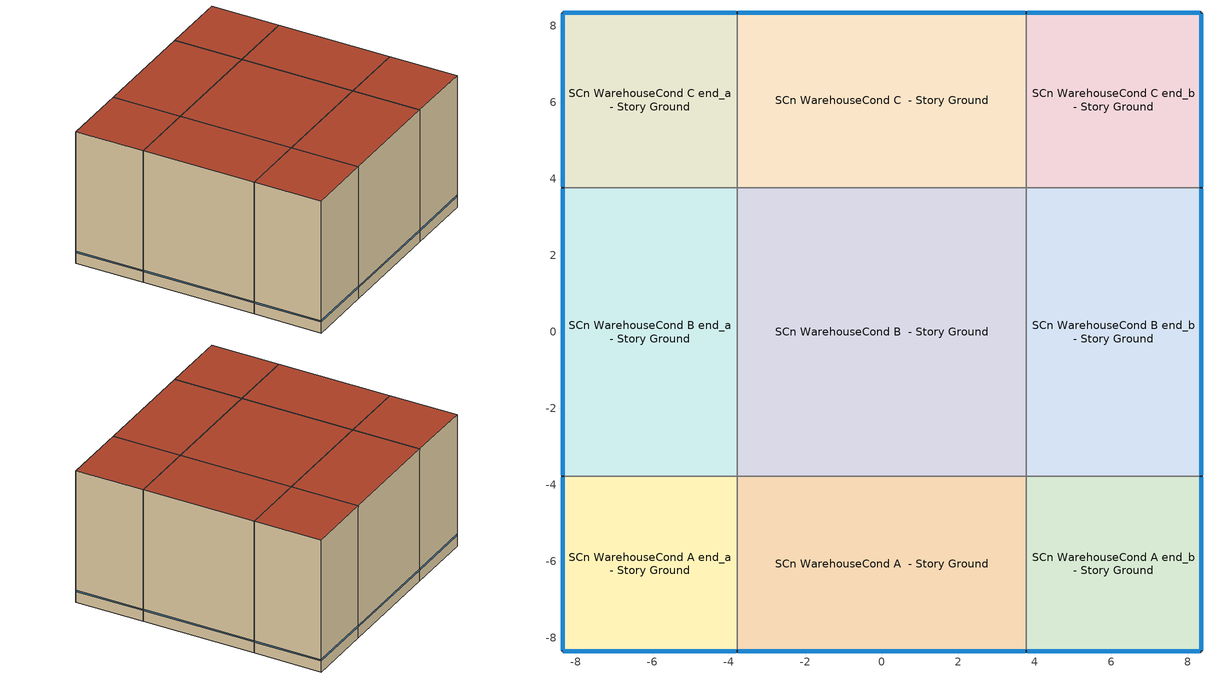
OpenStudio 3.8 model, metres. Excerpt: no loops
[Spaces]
SCn WarehouseCond A end_a - Story Ground
 floor ground: -8.35,-8.35 -8.35,-3.78 -3.78,-3.78 -3.78,-8.35 z0
 wall outside: -8.35,-3.78 -8.35,-8.35 -3.78,-8.35 z0:9.14
 wall to SCn WarehouseCond B end_a - Story Ground: -3.78,-3.78 -8.35,-3.78 z0:9.14
 wall to SCn WarehouseCond A  - Story Ground: -3.78,-8.35 -3.78,-3.78 z0:9.14
 window: -8.35,-3.8 -8.35,-8.32 / -8.32,-8.35 -3.8,-8.35 z0.76:0.85
 roof outside: -3.78,-8.35 -3.78,-3.78 -8.35,-3.78 -8.35,-8.35 z9.14
SCn WarehouseCond B end_a - Story Ground
 floor ground: -8.35,-3.78 -8.35,3.78 -3.78,3.78 -3.78,-3.78 z0
 wall outside: -8.35,3.78 -8.35,-3.78 z0:9.14
 wall to SCn WarehouseCond C end_a - Story Ground: -3.78,3.78 -8.35,3.78 z0:9.14
 wall to SCn WarehouseCond B  - Story Ground: -3.78,-3.78 -3.78,3.78 z0:9.14
 window: -8.35,3.75 -8.35,-3.75 z0.76:0.85
 roof outside: -3.78,-3.78 -3.78,3.78 -8.35,3.78 -8.35,-3.78 z9.14
SCn WarehouseCond C end_a - Story Ground
 floor ground: -8.35,3.78 -8.35,8.35 -3.78,8.35 -3.78,3.78 z0
 wall outside: -3.78,8.35 -8.35,8.35 -8.35,3.78 z0:9.14
 wall to SCn WarehouseCond C  - Story Ground: -3.78,3.78 -3.78,8.35 z0:9.14
 window: -8.35,8.32 -8.35,3.8 / -3.8,8.35 -8.32,8.35 z0.76:0.85
 roof outside: -3.78,3.78 -3.78,8.35 -8.35,8.35 -8.35,3.78 z9.14
SCn WarehouseCond A  - Story Ground
 floor ground: -3.78,-8.35 -3.78,-3.78 3.78,-3.78 3.78,-8.35 z0
 wall outside: -3.78,-8.35 3.78,-8.35 z0:9.14
 wall to SCn WarehouseCond B  - Story Ground: 3.78,-3.78 -3.78,-3.78 z0:9.14
 wall to SCn WarehouseCond A end_b - Story Ground: 3.78,-8.35 3.78,-3.78 z0:9.14
 window: -3.75,-8.35 3.75,-8.35 z0.76:0.85
 roof outside: 3.78,-8.35 3.78,-3.78 -3.78,-3.78 -3.78,-8.35 z9.14
SCn WarehouseCond B  - Story Ground
 floor ground: -3.78,-3.78 -3.78,3.78 3.78,3.78 3.78,-3.78 z0
 wall to SCn WarehouseCond C  - Story Ground: 3.78,3.78 -3.78,3.78 z0:9.14
 wall to SCn WarehouseCond B end_b - Story Ground: 3.78,-3.78 3.78,3.78 z0:9.14
 roof outside: 3.78,-3.78 3.78,3.78 -3.78,3.78 -3.78,-3.78 z9.14
SCn WarehouseCond C  - Story Ground
 floor ground: -3.78,3.78 -3.78,8.35 3.78,8.35 3.78,3.78 z0
 wall outside: 3.78,8.35 -3.78,8.35 z0:9.14
 wall to SCn WarehouseCond C end_b - Story Ground: 3.78,3.78 3.78,8.35 z0:9.14
 window: 3.75,8.35 -3.75,8.35 z0.76:0.85
 roof outside: 3.78,3.78 3.78,8.35 -3.78,8.35 -3.78,3.78 z9.14
SCn WarehouseCond A end_b - Story Ground
 floor ground: 3.78,-8.35 3.78,-3.78 8.35,-3.78 8.35,-8.35 z0
 wall outside: 3.78,-8.35 8.35,-8.35 8.35,-3.78 z0:9.14
 wall to SCn WarehouseCond B end_b - Story Ground: 8.35,-3.78 3.78,-3.78 z0:9.14
 window: 8.35,-8.32 8.35,-3.8 / 3.8,-8.35 8.32,-8.35 z0.76:0.85
 roof outside: 8.35,-8.35 8.35,-3.78 3.78,-3.78 3.78,-8.35 z9.14
SCn WarehouseCond B end_b - Story Ground
 floor ground: 3.78,-3.78 3.78,3.78 8.35,3.78 8.35,-3.78 z0
 wall outside: 8.35,-3.78 8.35,3.78 z0:9.14
 wall to SCn WarehouseCond C end_b - Story Ground: 8.35,3.78 3.78,3.78 z0:9.14
 window: 8.35,-3.75 8.35,3.75 z0.76:0.85
 roof outside: 8.35,-3.78 8.35,3.78 3.78,3.78 3.78,-3.78 z9.14
SCn WarehouseCond C end_b - Story Ground
 floor ground: 3.78,3.78 3.78,8.35 8.35,8.35 8.35,3.78 z0
 wall outside: 8.35,3.78 8.35,8.35 3.78,8.35 z0:9.14
 window: 8.32,8.35 3.8,8.35 / 8.35,3.8 8.35,8.32 z0.76:0.85
 roof outside: 8.35,3.78 8.35,8.35 3.78,8.35 3.78,3.78 z9.14
[Schedule:Ruleset]
D_SCn_All_DHW_DHW_Yr: Default Day Schedule=D_SCn_All_DHW_DHW_Yr Default; Summer Design Day Schedule=D_SCn_All_DHW_DHW_Yr Summer Design Day; Winter Design Day Schedule=D_SCn_All_DHW_DHW_Yr Winter Design Day
[Schedule:Day]
Clothing Schedule Summer Clothes: No, 24, 0, 0.5
D17_SCn_WhCond_LF_Yr Wknd|Hol Day: Average, 1, 0, 0.145, 24, 0, 0.145
D_SCn_All_Misc_Yr Wknd|Hol Day: Average, 1, 0, 0.4, 24, 0, 0.4
D_SCn_All_C_Inf_Yr Default|Wkdy Day; D_SCn_All_C_Inf_Yr Wknd Day: No, 6, 0, 1, 19, 0, 0.5, 24, 0, 1
D_SCn_All_DHW_DHW_Yr Default: Average, 6, 30, 0, 6, 45, 0.1, 7, 0, 0.2, 7, 15, 0.3, 7, 30, 0.4, 7, 45, 0.5, 8, 0, 0.6, 8, 15, 0.7, 8, 30, 0.8, 15, 45, 0.8, 16, 0, 0.7, 16, 15, 0.6, 16, 30, 0.5, 16, 45, 0.4, 17, 0, 0.3, 17, 15, 0.2, 17, 30, 0.1, 17, 45, 0, 24, 0, 0
D_SCn_All_DHW_DHW_Yr Summer Design Day; D_SCn_All_DHW_DHW_Yr Winter Design Day: No, 6, 0, 0, 7, 0, 0.4, 17, 0, 0.8, 18, 0, 0.4, 24, 0, 0
D_SCn_All_DHW_DHW_Yr Wknd Day: Average, 1, 0, 0, 24, 0, 0
Fraction Sensible - 0.2 Default: No, 24, 0, 0.2
Fraction Latent - 0.05 Default: No, 24, 0, 0.05
Mixed Water At Faucet Temp - 135F Default: No, 24, 0, 57.2222
Service Water Loop Temp - 140F Default: No, 24, 0, 60
Water Heater Ambient Temp Schedule - 70F Default; SCn Shared Service Water Loop Piping Air Temp - 70F Default: No, 24, 0, 21.1111
SCn Shared Service Water Loop Piping Air Velocity - 0.67mph Default: No, 24, 0, 0.3
D_SCn_All_HTemp_Yr Wknd Day: Average, 1, 0, 21.1, 24, 0, 21.1
D_SCn_All_CTemp_Yr Wknd Day: Average, 1, 0, 24.4, 24, 0, 24.4
[Schedule:Rule]
Schedule Rule 9: Schedule Ruleset=D_SCn_All_DHW_DHW_Yr; Rule Order=0; Day Schedule=D_SCn_All_DHW_DHW_Yr Wknd Day; Apply Sunday=Yes; Apply Saturday=Yes; Date Specification Type=DateRange; Start Month=1; Start Day=1; End Month=12; End Day=31
